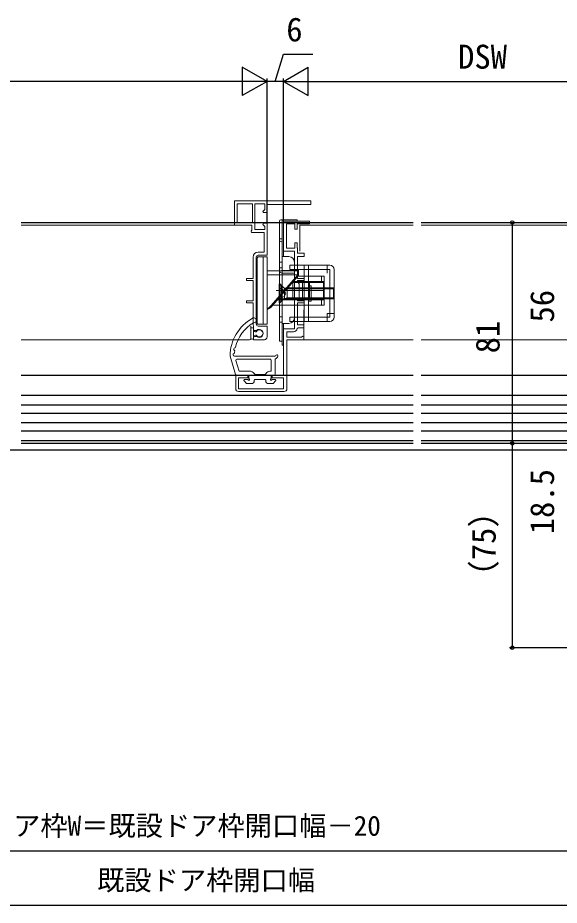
# Model space of a CAD drawing. Units: millimetres, scale not verified. Extents: x -525 to 525, y -783 to 779.
# Drawn here: x -64 to 134.7, y -370.8 to -45.1 of the extents above; entities that cross this region are included whole.
import ezdxf
from ezdxf.enums import TextEntityAlignment as Align

# ---------------------------------------------------------------- set-up
doc = ezdxf.new("R2010")
doc.units = ezdxf.units.MM
doc.header["$LTSCALE"] = 4
doc.layers.add('0-3_YKK_11E', color=4, linetype='Continuous', lineweight=18)
doc.layers.add('0-5_YKK_13', color=4, linetype='Continuous', lineweight=18)
doc.layers.add('0-4_YKK_12', color=2, linetype='Continuous')
doc.layers.add('0-7_YKK_D', color=6, linetype='Continuous')
doc.styles.add('ＭＳ ゴシック', font='')
doc.styles.get('ＭＳ ゴシック').set_extended_font_data('MS Gothic')

msp = doc.modelspace()

# ---------------------------------------------------------------- linework, layer by layer
at = {"layer": '0-3_YKK_11E', "color": 7}
for p, q in [((23.467, -157.556), (23.467, -132.956)), ((33.767, -182.256), (16.967, -182.256))]:
    msp.add_line(p, q, dxfattribs=at)
for points in [[(43.467, -112.256), (15.467, -112.256), (15.467, -121.256), (21.867, -121.256), (21.867, -123.09), (21.667, -123.373), (21.767, -123.956), (26.367, -123.956), (26.367, -131.156), (24.167, -131.156)], [(24.167, -132.256), (27.467, -132.256), (27.467, -120.556), (26.092, -120.556), (25.931, -120.944), (26.667, -121.68), (26.667, -122.856), (22.967, -122.856), (22.967, -113.356), (26.667, -113.356), (26.667, -115.432), (25.931, -116.168), (26.092, -116.556), (27.467, -116.556), (27.467, -113.656), (43.467, -113.656), (43.467, -112.256)], [(37.467, -159.256), (37.467, -130.756), (33.467, -130.756), (33.467, -119.756), (42.967, -119.756), (42.967, -120.756), (38.467, -120.756), (38.467, -122.756), (37.667, -122.756), (37.667, -120.756), (34.567, -120.756), (34.567, -129.656), (37.667, -129.656), (37.667, -127.756), (38.467, -127.756), (38.467, -129.456), (38.517, -129.588), (38.567, -129.72), (38.567, -131.556), (41.067, -131.556), (41.067, -132.756), (38.567, -132.756), (38.567, -140.756), (41.067, -140.756), (41.067, -141.556), (38.567, -141.556), (38.567, -142.056), (39.267, -142.756), (39.267, -147.756), (38.567, -148.456), (38.567, -148.956), (41.067, -148.956), (41.067, -149.756), (38.567, -149.756), (38.567, -157.756), (40.967, -157.756), (40.967, -158.956), (38.841, -158.956), (38.545, -159.203)], [(22.367, -132.956), (22.367, -140.756), (19.867, -140.756), (19.867, -141.556), (22.367, -141.556), (22.367, -148.956), (19.867, -148.956), (19.867, -149.756), (22.367, -149.756), (22.367, -157.956), (22.417, -158.122), (22.467, -158.288), (22.467, -159.585), (22.995, -159.889), (23.575, -159.831)], [(15.967, -181.256), (15.967, -176.256), (20.367, -176.256), (20.367, -177.256), (16.967, -177.256), (16.967, -181.256), (33.467, -181.256), (33.467, -177.256), (29.367, -177.256), (29.367, -176.256), (33.467, -176.256), (33.467, -159.256), (37.467, -159.256)], [(27.467, -162.256), (27.467, -158.256), (24.167, -158.256)], [(23.575, -162.081), (22.995, -162.023), (22.467, -162.327), (22.467, -163.256), (26.467, -163.256)], [(37.167, -160.356), (34.767, -160.356), (34.767, -162.356), (40.143, -162.356), (40.597, -161.902), (40.967, -162.055), (40.967, -163.256), (34.767, -163.256), (34.767, -181.256)]]:
    msp.add_lwpolyline(points, dxfattribs=at)
msp.add_lwpolyline([(16.467, -113.356), (16.467, -120.256), (22.067, -120.256), (22.067, -113.356)], close=True, dxfattribs=at)
for centre, radius, start, end in [((24.167, -132.956), 1.8, 90.00001, 179.99999), ((24.167, -132.956), 0.7, 90.00001, 179.99999), ((24.167, -157.556), 0.7, 180.00001, 269.99999), ((24.567, -160.956), 1.5, 228.59038, 131.40962), ((37.167, -158.956), 1.4, 269.99999, 349.83576), ((26.467, -162.256), 1, 270.00001, 359.99999), ((16.967, -181.256), 1, 180.00001, 269.99999), ((33.767, -181.256), 1, 270.00001, 359.99999)]:
    msp.add_arc(centre, radius, start, end, dxfattribs=at)
at = {"layer": '0-4_YKK_12'}
for p, q in [((-62.748, -120.256), (81.03, -120.255)), ((84.03, -120.255), (209.933, -120.255)), ((-62.748, -176.256), (81.03, -176.256)), ((84.03, -176.256), (192.43, -176.256)), ((-62.748, -183.556), (81.03, -183.556)), ((84.03, -183.556), (209.933, -183.556)), ((-62.748, -187.156), (81.03, -187.156)), ((84.03, -187.156), (209.933, -187.156)), ((-62.748, -190.156), (81.03, -190.156)), ((84.03, -190.156), (209.933, -190.156)), ((-62.748, -193.656), (81.03, -193.656)), ((84.03, -193.656), (209.933, -193.656)), ((-62.748, -196.656), (81.03, -196.656)), ((84.03, -196.656), (209.933, -196.656)), ((-62.748, -200.256), (81.03, -200.256)), ((-62.748, -201.256), (81.03, -201.256)), ((84.03, -200.256), (209.933, -200.256)), ((84.03, -201.256), (209.933, -201.256)), ((413.139, -203.756), (-384.839, -203.756))]:
    msp.add_line(p, q, dxfattribs=at)
at = {"layer": '0-5_YKK_13'}
for p, q in [((31.967, -119.756), (31.967, -126.756)), ((31.967, -119.756), (31.967, -126.756)), ((33.467, -119.256), (32.467, -119.256)), ((33.467, -119.256), (32.467, -119.256)), ((38.467, -119.256), (33.467, -119.256)), ((33.467, -119.256), (33.467, -119.756)), ((33.467, -119.256), (33.467, -119.756)), ((21.067, -121.256), (-62.748, -121.256)), ((81.03, -121.256), (39.468, -121.256)), ((39.468, -121.256), (39.468, -130.756)), ((197.033, -121.256), (84.03, -121.256)), ((31.967, -126.256), (31.967, -137.856)), ((32.467, -127.256), (32.467, -127.256)), ((32.467, -127.256), (32.467, -127.256)), ((23.467, -132.906), (27.467, -132.906)), ((23.467, -132.906), (23.467, -157.606)), ((23.767, -157.106), (23.767, -133.406)), ((25.967, -157.606), (25.967, -132.906)), ((27.467, -157.606), (27.467, -132.906)), ((32.967, -132.756), (35.467, -132.756)), ((23.467, -133.906), (23.767, -133.906)), ((31.967, -134.756), (32.967, -134.756)), ((37.467, -134.756), (37.467, -155.256)), ((41.067, -135.955), (50.467, -135.955)), ((41.067, -156.557), (41.067, -135.955)), ((42.667, -156.557), (42.667, -135.955)), ((49.467, -135.955), (49.467, -138.855)), ((27.467, -137.956), (38.767, -137.956)), ((27.467, -139.456), (38.767, -139.456)), ((38.767, -139.456), (28.962, -150.736)), ((38.967, -139.756), (29.461, -150.692)), ((32.967, -136.856), (31.967, -136.856)), ((31.967, -137.856), (31.967, -163.756)), ((32.967, -138.856), (37.467, -138.856)), ((38.967, -137.756), (36.067, -137.756)), ((36.067, -137.956), (36.067, -137.756)), ((37.317, -137.956), (37.317, -137.756)), ((38.767, -139.456), (38.767, -137.956)), ((38.967, -139.456), (38.767, -139.456)), ((48.467, -139.906), (38.837, -139.906)), ((38.967, -137.756), (38.967, -139.756)), ((41.067, -137.555), (49.467, -137.555)), ((47.467, -139.906), (47.467, -141.906)), ((48.467, -139.906), (48.467, -150.606)), ((50.467, -138.855), (50.467, -153.657)), ((52.067, -137.555), (52.067, -154.957)), ((23.467, -142.256), (23.767, -142.256)), ((31.868, -149.756), (31.868, -142.756)), ((31.868, -142.756), (32.118, -142.756)), ((32.118, -149.756), (32.118, -142.756)), ((32.118, -142.756), (33.467, -144.105)), ((36.794, -142.256), (48.467, -142.256)), ((36.967, -148.256), (36.967, -142.256)), ((37.098, -141.906), (48.467, -141.906)), ((40.467, -142.256), (40.467, -148.256)), ((43.033, -142.256), (43.033, -148.256)), ((48.199, -148.256), (48.199, -142.256)), ((35.218, -145.222), (30.745, -145.222)), ((31.868, -144.206), (33.683, -145.111)), ((32.967, -143.306), (32.667, -143.306)), ((33.467, -144.105), (33.548, -144.186)), ((33.683, -145.111), (34.292, -146.256)), ((33.868, -144.381), (33.868, -148.13)), ((34.868, -144.635), (33.918, -144.396)), ((34.186, -145.256), (48.467, -145.256)), ((34.868, -144.256), (34.307, -144.396)), ((34.868, -144.256), (34.868, -148.256)), ((34.868, -144.256), (45.467, -144.256)), ((34.868, -144.635), (45.467, -144.635)), ((43.667, -144.256), (41.067, -144.256)), ((41.067, -144.506), (43.667, -144.506)), ((42.667, -143.456), (43.667, -143.456)), ((43.667, -143.456), (43.667, -149.056)), ((45.467, -144.256), (48.067, -144.256)), ((45.467, -144.635), (48.067, -144.635)), ((48.067, -144.256), (51.868, -144.256)), ((48.067, -144.635), (51.868, -144.635)), ((51.868, -148.256), (51.868, -144.256)), ((23.467, -148.256), (23.767, -148.256)), ((48.467, -148.606), (31.274, -148.606)), ((31.579, -148.256), (48.467, -148.256)), ((31.868, -149.756), (32.118, -149.756)), ((31.967, -149.906), (32.667, -149.206)), ((32.118, -149.756), (33.467, -148.406)), ((32.967, -149.206), (32.667, -149.206)), ((33.467, -148.406), (33.548, -148.326)), ((34.868, -147.877), (33.918, -148.116)), ((34.868, -148.256), (34.307, -148.116)), ((34.868, -147.877), (45.467, -147.876)), ((34.868, -148.256), (45.467, -148.256)), ((41.067, -148.006), (43.667, -148.006)), ((43.667, -148.256), (41.067, -148.256)), ((43.667, -149.056), (42.667, -149.056)), ((45.467, -147.876), (48.067, -147.876)), ((45.467, -148.256), (48.067, -148.256)), ((47.467, -148.606), (47.467, -150.606)), ((48.067, -147.871), (51.868, -147.877)), ((48.067, -148.255), (51.868, -148.256)), ((29.536, -150.606), (48.467, -150.606)), ((40.968, -163.256), (40.968, -152.256)), ((32.967, -154.856), (31.967, -154.856)), ((41.067, -154.957), (49.467, -154.957)), ((21.467, -158.256), (21.467, -162.856)), ((22.167, -158.906), (21.767, -158.906)), ((22.467, -159.206), (22.467, -162.706)), ((23.467, -156.606), (23.767, -156.606)), ((23.467, -157.606), (27.467, -157.606)), ((32.967, -156.856), (31.967, -156.856)), ((32.967, -157.256), (35.467, -157.256)), ((50.467, -156.557), (41.067, -156.557)), ((50.467, -156.557), (43.567, -156.557)), ((22.634, -160.038), (23.211, -160.325)), ((22.634, -161.873), (23.211, -161.587)), ((21.067, -163.256), (-62.748, -163.256)), ((22.167, -163.006), (21.767, -163.006)), ((81.03, -163.256), (40.968, -163.256)), ((197.033, -163.256), (84.03, -163.256)), ((13.868, -169.256), (15.903, -176.042)), ((15.468, -169.256), (30.367, -169.256)), ((16.014, -170.842), (17.188, -174.756)), ((16.301, -170.456), (28.667, -170.456)), ((28.967, -174.756), (28.967, -170.756)), ((30.367, -175.956), (30.367, -170.575)), ((20.932, -174.756), (17.188, -174.756)), ((22.914, -175.909), (22.346, -175.342)), ((26.821, -175.909), (27.389, -175.342)), ((28.967, -174.756), (28.803, -174.756)), ((20.462, -176.256), (16.191, -176.256)), ((19.955, -179.268), (19.055, -178.368)), ((20.248, -177.856), (19.267, -177.856)), ((20.767, -176.556), (20.767, -177.336)), ((22.767, -178.356), (22.767, -178.156)), ((26.667, -177.856), (23.067, -177.856)), ((26.467, -176.056), (23.267, -176.056)), ((26.967, -178.356), (26.967, -178.156)), ((28.967, -176.556), (28.967, -177.335)), ((29.272, -176.256), (30.067, -176.256)), ((29.487, -177.856), (30.367, -177.856)), ((29.68, -179.268), (30.58, -178.368)), ((21.767, -179.356), (20.168, -179.356)), ((27.967, -179.356), (29.467, -179.356))]:
    msp.add_line(p, q, dxfattribs=at)
for points in [[(32.967, -119.756), (32.967, -165.256), (33.467, -165.256), (33.467, -157.256)], [(33.467, -132.756), (33.467, -119.756), (38.467, -119.756), (38.467, -119.256)], [(31.967, -163.756), (32.967, -163.756), (32.967, -138.856), (32.967, -126.256), (31.967, -126.256)], [(42.067, -135.955), (35.767, -135.955), (35.767, -137.555), (41.067, -137.555)], [(32.967, -137.856), (37.467, -137.856), (37.467, -138.856)], [(49.467, -137.555), (50.467, -137.555), (50.467, -138.855)], [(31.967, -142.606), (32.667, -143.306), (32.667, -149.206)], [(31.868, -148.306), (33.683, -147.401), (34.292, -146.256)], [(41.067, -154.957), (35.767, -154.957), (35.767, -156.557), (42.067, -156.557)], [(49.467, -154.957), (50.467, -154.957), (50.467, -153.657)], [(49.467, -156.557), (49.467, -153.657), (52.067, -153.657)]]:
    msp.add_lwpolyline(points, dxfattribs=at)
for centre, radius, start, end in [((32.467, -119.756), 0.5, 90, 180), ((32.467, -119.756), 0.5, 90, 180), ((33.467, -119.756), 0.5, 90, 180.00001), ((33.467, -119.756), 0.5, 90, 180.00001), ((32.467, -126.756), 0.5, 180, 270), ((32.467, -127.756), 0.5, 0.00001, 90), ((24.267, -133.406), 0.5, 90, 180), ((35.467, -134.756), 2, 0, 90), ((50.467, -137.555), 1.6, 0, 90), ((24.367, -138.356), 0.9, 180, 228.06542), ((32.967, -137.856), 1, 180, 270), ((34.113, -143.62), 0.8, 225, 284.03624), ((34.113, -148.892), 0.8, 75.96376, 135), ((24.367, -152.156), 0.9, 131.93458, 180), ((24.932, -146.756), 6, 295.00246, 319), ((25.188, -147.456), 5, 297.1557, 319), ((29.867, -169.374), 16, 118.90866, 179.57597), ((22.568, -156.156), 0.9, 261.05225, 118.90866), ((35.467, -155.256), 2, 270, 0), ((50.467, -154.957), 1.6, 270, 0), ((29.867, -169.374), 14.4, 121.1068, 166.60253), ((21.767, -159.206), 0.3, 90, 180), ((22.167, -159.206), 0.3, 0, 90), ((24.267, -157.106), 0.5, 180, 270), ((21.767, -162.706), 0.3, 180, 270), ((22.167, -162.706), 0.3, 270, 0), ((22.767, -159.77), 0.3, 180, 243.62962), ((22.767, -162.142), 0.3, 116.37038, 180), ((23.345, -160.056), 0.3, 243.62962, 325.77113), ((23.345, -161.856), 0.3, 34.22887, 116.37038), ((24.667, -160.956), 1.3, 214.22887, 145.77113), ((15.567, -165.968), 0.3, 280.07974, 346.60253), ((21.067, -162.856), 0.4, 270, 360), ((15.468, -168.756), 0.5, 107.10372, 270), ((15.707, -166.756), 0.5, 100.07974, 238.96704), ((15.232, -167.991), 0.3, 287.10372, 354.60142), ((15.295, -167.441), 0.3, 352.44425, 58.96704), ((29.867, -169.374), 14.4, 172.44425, 174.60142), ((29.234, -167.608), 2, 304.52377, 319.81846), ((29.59, -168.543), 2, 297.93775, 337.4517), ((31.067, -169.156), 0.4, 337.4517, 139.81846), ((16.301, -170.756), 0.3, 90, 196.69877), ((28.667, -170.756), 0.3, 0, 90), ((30.667, -170.575), 0.3, 117.93775, 180), ((20.932, -176.756), 2, 45, 90), ((28.803, -176.756), 2, 90, 135), ((16.191, -175.956), 0.3, 196.69877, 270), ((19.267, -178.156), 0.3, 90, 225), ((20.248, -178.156), 0.3, 30, 90), ((20.467, -176.556), 0.3, 0, 90.95009), ((20.767, -177.856), 0.3, 210, 60), ((21.067, -177.336), 0.3, 180, 240), ((21.767, -178.356), 1, 270, 0), ((23.067, -178.156), 0.3, 89.99958, 180), ((23.267, -175.556), 0.5, 225, 270), ((26.467, -175.556), 0.5, 270, 315), ((26.667, -178.156), 0.3, 0, 90.00042), ((27.967, -178.356), 1, 180, 270), ((28.967, -177.856), 0.3, 120, 330), ((28.667, -177.336), 0.3, 300, 0.31003), ((29.267, -176.556), 0.3, 89.04991, 180), ((29.487, -178.156), 0.3, 90, 150), ((30.067, -175.956), 0.3, 270, 0), ((30.367, -178.156), 0.3, 315, 90), ((20.168, -179.056), 0.3, 225, 270), ((29.467, -179.056), 0.3, 270, 315)]:
    msp.add_arc(centre, radius, start, end, dxfattribs=at)
at = {"layer": '0-7_YKK_D'}
for p, q in [((27.467, -68.458), (18.374, -63.208)), ((18.374, -63.208), (18.374, -73.708)), ((33.467, -68.458), (42.561, -63.208)), ((42.561, -73.708), (42.561, -63.208)), ((27.467, -120.08), (27.467, -67.458)), ((27.467, -120.08), (27.467, -67.458)), ((33.467, -119.256), (33.467, -67.458)), ((33.467, -119.256), (33.467, -67.458)), ((16.967, -68.458), (-146.068, -68.458)), ((27.467, -68.458), (9.28, -68.458)), ((27.467, -68.458), (18.374, -73.708)), ((33.467, -68.458), (27.467, -68.458)), ((33.467, -68.458), (42.561, -73.708)), ((33.467, -68.458), (51.654, -68.458)), ((43.967, -68.458), (186.932, -68.458)), ((117.432, -120.256), (117.432, -201.256)), ((117.432, -201.256), (117.432, -276.256)), ((209.933, -276.256), (116.432, -276.256)), ((-184.068, -350.756), (224.932, -350.756)), ((-194.068, -370.756), (234.932, -370.756))]:
    msp.add_line(p, q, dxfattribs=at)
msp.add_lwpolyline([(30.467, -68.458), (33.467, -58.458), (44.285, -58.458)], dxfattribs=at)
for centre in [(117.432, -120.256), (117.432, -201.256), (117.432, -201.256), (117.432, -276.256)]:
    msp.add_circle(centre, 0.637, dxfattribs=at)

# ---------------------------------------------------------------- texts
at = {"layer": '0-7_YKK_D', "style": 'ＭＳ ゴシック'}
for s, height, p in [('6', 8.798, (34.513, -56.458)), ('DSW', 8.798, (97.552, -66.458)), ('新設ドア枠W＝既設ドア枠開口幅－20', 7.331, (-95.733, -347.449)), ('既設ドア枠開口幅', 7.331, (-34.909, -367.449))]:
    msp.add_text(s, height=height, dxfattribs=at).set_placement(p, align=Align.BOTTOM_LEFT)
for s, p in [('56', (135.432, -156.949)), ('81', (115.432, -168.256)), ('18.5', (135.432, -234.647)), ('（75）', (114, -256.176))]:
    msp.add_text(s, height=8.798, rotation=90, dxfattribs=at).set_placement(p, align=Align.BOTTOM_LEFT)

doc.saveas('drawing.dxf')
